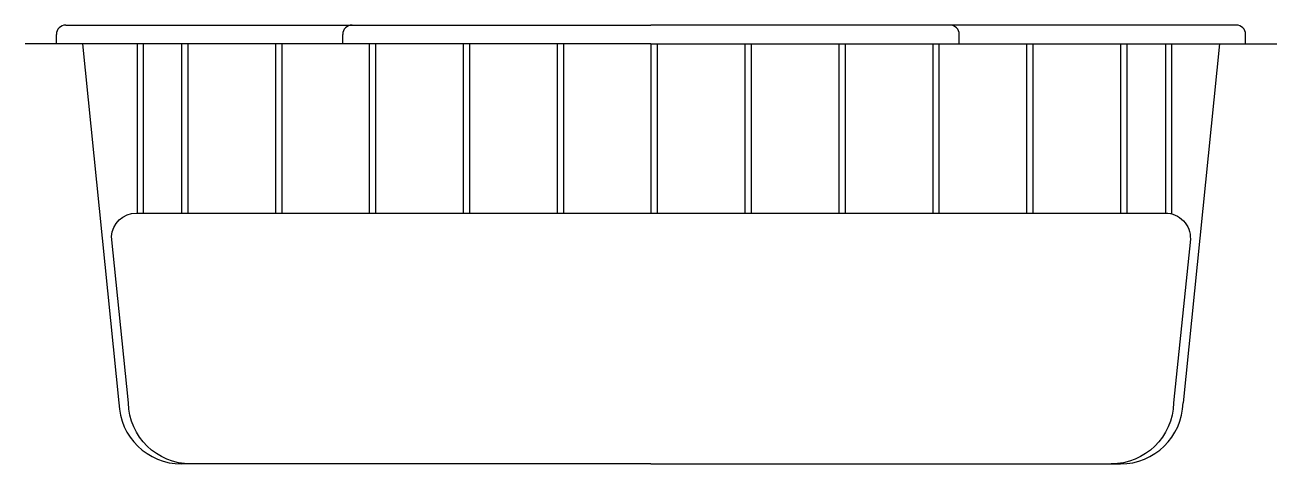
# Model space of a CAD drawing. Extents: x -1308.65 to -1304.65, y 381.45 to 382.85.
import ezdxf

# ---------------------------------------------------------------- set-up
doc = ezdxf.new("R2010")
doc.units = 0
doc.header["$LTSCALE"] = 10
doc.header["$MEASUREMENT"] = 0
doc.layers.add('Piscinas_Fibratec', color=4, linetype='CONTINUOUS')

msp = doc.modelspace()

# ---------------------------------------------------------------- linework, layer by layer
at = {"layer": 'Piscinas_Fibratec', "color": 2}
for p, q in [((-1308.518, 382.8522), (-1306.648, 382.8522)), ((-1304.778, 382.8522), (-1306.648, 382.8522)), ((-1308.548, 382.7922), (-1308.548, 382.8222)), ((-1307.633, 382.7922), (-1307.633, 382.8222)), ((-1305.663, 382.7922), (-1305.663, 382.8222)), ((-1304.748, 382.7922), (-1304.748, 382.8222)), ((-1306.648, 382.7922), (-1308.648, 382.7922)), ((-1306.648, 382.7922), (-1304.648, 382.7922))]:
    msp.add_line(p, q, dxfattribs=at)
at = {"layer": 'Piscinas_Fibratec'}
for p, q in [((-1308.4649, 382.7922), (-1308.3479, 381.6472)), ((-1304.8311, 382.7922), (-1304.9481, 381.6472)), ((-1306.648, 381.4522), (-1308.148, 381.4522)), ((-1306.648, 381.4522), (-1305.148, 381.4522))]:
    msp.add_line(p, q, dxfattribs=at)
at = {"layer": 'Piscinas_Fibratec', "color": 1}
for p, q in [((-1308.2901, 382.7922), (-1308.2901, 382.2522)), ((-1308.2701, 382.7922), (-1308.2701, 382.2522)), ((-1308.148, 382.7922), (-1308.148, 382.2522)), ((-1308.128, 382.7922), (-1308.128, 382.2522)), ((-1307.848, 382.7922), (-1307.848, 382.2522)), ((-1307.828, 382.7922), (-1307.828, 382.2522)), ((-1307.548, 382.7922), (-1307.548, 382.2522)), ((-1307.528, 382.7922), (-1307.528, 382.2522)), ((-1307.248, 382.7922), (-1307.248, 382.2522)), ((-1307.228, 382.7922), (-1307.228, 382.2522)), ((-1306.948, 382.7922), (-1306.948, 382.2522)), ((-1306.928, 382.7922), (-1306.928, 382.2522)), ((-1306.648, 382.7922), (-1306.648, 382.2522)), ((-1306.628, 382.7922), (-1306.628, 382.2522)), ((-1306.348, 382.7922), (-1306.348, 382.2522)), ((-1306.328, 382.7922), (-1306.328, 382.2522)), ((-1306.048, 382.7922), (-1306.048, 382.2522)), ((-1306.028, 382.7922), (-1306.028, 382.2522)), ((-1305.748, 382.7922), (-1305.748, 382.2522)), ((-1305.728, 382.7922), (-1305.728, 382.2522)), ((-1305.448, 382.7922), (-1305.448, 382.2522)), ((-1305.428, 382.7922), (-1305.428, 382.2522)), ((-1305.148, 382.7922), (-1305.148, 382.2522)), ((-1305.128, 382.7922), (-1305.128, 382.2522)), ((-1305.0045, 382.7922), (-1305.0045, 382.2522)), ((-1304.9845, 382.7922), (-1304.9845, 382.2496))]:
    msp.add_line(p, q, dxfattribs=at)
at = {"layer": 'Piscinas_Fibratec'}
msp.add_lwpolyline([(-1308.118, 381.4522, -0.406941), (-1308.3179, 381.6472), (-1308.3721, 382.1772, -0.395792), (-1308.2922, 382.2522), (-1305.0046, 382.2522, -0.424149), (-1304.9247, 382.1695), (-1304.9781, 381.6472, -0.406941), (-1305.178, 381.4522)], format="xyb", dxfattribs=at)
at = {"layer": 'Piscinas_Fibratec', "color": 2}
for centre, start, end in [((-1308.518, 382.8222), 90, 180), ((-1307.603, 382.8222), 90, 180), ((-1305.693, 382.8222), 0, 90), ((-1304.778, 382.8222), 0, 90)]:
    msp.add_arc(centre, 0.03, start, end, dxfattribs=at)
at = {"layer": 'Piscinas_Fibratec'}
for centre, start, end in [((-1308.148, 381.6522), 181.4264, 270), ((-1305.148, 381.6522), 270, 358.5736)]:
    msp.add_arc(centre, 0.2, start, end, dxfattribs=at)

doc.saveas('drawing.dxf')
